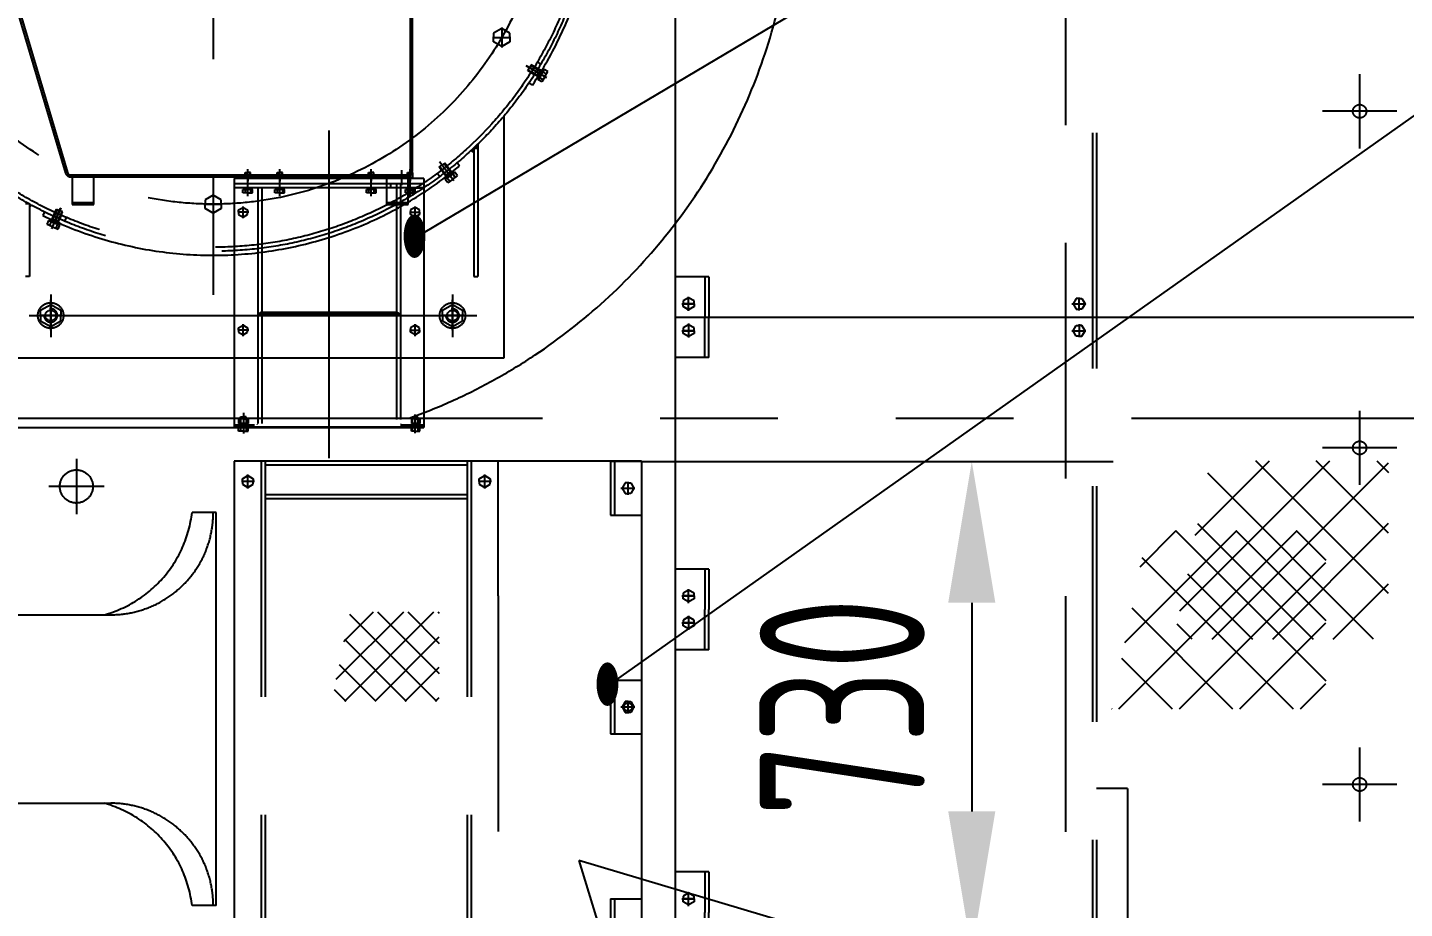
# Model space of a CAD drawing. Header units: millimetres. Extents: x 0 to 29400, y -802 to 20790.
# Drawn here: x 13752 to 15798, y 10328 to 11636 of the extents above; entities that cross this region are included whole.
import ezdxf
from ezdxf.enums import TextEntityAlignment as Align

# ---------------------------------------------------------------- set-up
doc = ezdxf.new("R2010")
doc.units = ezdxf.units.MM
doc.header["$LTSCALE"] = 700
for name, pattern in [('F', [0.75, 0.5, -0.25]), ('G', [2, 1.25, -0.25, 0.25, -0.25]), ('K', [2.5, 1.25, -0.25, 0.25, -0.25, 0.25, -0.25])]:
    doc.linetypes.add(name, pattern=pattern)
for name, color, linetype in [('01', 7, 'Continuous'), ('02', 1, 'Continuous'), ('04', 2, 'F'), ('05', 4, 'G'), ('07', 6, 'K'), ('08', 1, 'Continuous'), ('11', 3, 'Continuous')]:
    doc.layers.add(name, color=color, linetype=linetype)
doc.styles.get("Standard").update_dxf_attribs({"font": 'isocp', "width": 0.707, "bigfont": 'intecad.shx'})
doc.dimstyles.new('INTE', dxfattribs={"dimscale": 70, "dimtxt": 3.5, "dimasz": 3, "dimexe": 3, "dimexo": 0, "dimgap": 1, "dimtad": 1, "dimdec": 0, "dimdsep": 46, "dimtxsty": 'Standard', "dimcen": 0, "dimclrd": 1, "dimclre": 1, "dimclrt": 3, "dimadec": 0, "dimazin": 0, "dimtfac": 1, "dimtdec": 0, "dimtmove": 0, "dimatfit": 0, "dimfxl": 1, "dimarcsym": 0})

# ---------------------------------------------------------------- blocks, each defined once
blk = doc.blocks.new('*D641')
at = {"layer": '02', "color": 1, "linetype": 'Continuous', "lineweight": -2, "ltscale": 1.166667}
for p, q in [((17799.9, 11633.2), (17799.9, 4089.9)), ((4466.3, 10921.1), (4466.3, 4089.9)), ((17589.9, 4299.9), (4676.3, 4299.9))]:
    blk.add_line(p, q, dxfattribs=at)
at = {"layer": '02', "color": 1, "linetype": 'Continuous', "ltscale": 1.166667}
for points in [[(4676.3, 4334.9), (4676.3, 4264.9), (4466.3, 4299.9)], [(17589.9, 4334.9), (17589.9, 4264.9), (17799.9, 4299.9)]]:
    blk.add_solid(points, dxfattribs=at)
at = {"layer": 'Defpoints', "color": 0, "linetype": 'Continuous', "ltscale": 1.166667}
for p in [(17799.9, 11633.2), (4466.3, 10921.1), (4466.3, 4299.9)]:
    blk.add_point(p, dxfattribs=at)
at = {"layer": '02', "color": 3, "linetype": 'Continuous', "ltscale": 1.166667, "insert": (11133.1, 4492.4), "char_height": 245, "attachment_point": 5}
blk.add_mtext('13334', dxfattribs=at)
blk = doc.blocks.new('werwerwer')
at = {"layer": '07', "color": 6, "linetype": 'K'}
for p, q in [((14323.1, 8743.6), (14323.1, 8788.5)), ((14920, 8743.5), (14920, 8788.5)), ((14303.9, 8765.5), (14943.9, 8765.4)), ((10678.5, 8612.9), (18225.5, 8612.9)), ((10678.5, 8612.9), (18225.5, 8612.9)), ((14361.3, 8552.5), (14361.3, 8470.5)), ((14402.3, 8511.5), (14320.3, 8511.5)), ((14568.9, 8472.9), (14533.1, 8472.9)), ((14568.9, 8472.9), (14552.9, 8472.9)), ((14552.9, 8472.9), (14552.9, 8472.9)), ((14568.9, 7888.9), (14568.9, 8472.9)), ((13967.5, 8320.9), (14412.6, 8320.9)), ((13967.5, 8040.9), (14412.6, 8040.9)), ((14568.9, 7888.9), (14533.1, 7888.9))]:
    blk.add_line(p, q, dxfattribs=at)
for centre, radius in [((14323.1, 8765.5), 19), ((14920, 8765.4), 19), ((14323.1, 8765.5), 8), ((14920, 8765.4), 8), ((14361.3, 8511.5), 24.6)]:
    blk.add_circle(centre, radius, dxfattribs=at)
for centre, radius, start, end in [((14564.5, 9425.9), 863.5, 289.6958, 70.3116), ((14323.1, 8765.5), 10, 189.9983, 99.9983), ((14920, 8765.4), 10, 189.9983, 99.9983), ((14355.4, 8493.5), 178.9, 285.2644, 353.3815), ((14412.6, 8472.9), 152, 270, 0), ((14355.4, 7868.2), 178.9, 6.6185, 74.7356), ((14412.6, 7888.9), 152, 0, 90)]:
    blk.add_arc(centre, radius, start, end, dxfattribs=at)
blk = doc.blocks.new('*D1380')
at = {"layer": '08', "color": 1, "lineweight": -2, "ltscale": 1.166667}
for p, q in [((14664.3, 10991.9), (15364.9, 10991.9)), ((15154.9, 10781.9), (15154.9, 10471.9)), ((15024.1, 10261.9), (15364.9, 10261.9))]:
    blk.add_line(p, q, dxfattribs=at)
at = {"layer": '08', "color": 1, "ltscale": 1.166667}
for points in [[(15119.9, 10781.9), (15189.9, 10781.9), (15154.9, 10991.9)], [(15119.9, 10471.9), (15189.9, 10471.9), (15154.9, 10261.9)]]:
    blk.add_solid(points, dxfattribs=at)
at = {"layer": 'Defpoints', "color": 0, "ltscale": 1.166667}
for p in [(14664.3, 10991.9), (15024.1, 10261.9), (15154.9, 10261.9)]:
    blk.add_point(p, dxfattribs=at)
at = {"layer": '08', "color": 3, "ltscale": 1.166667, "insert": (14962.4, 10626.9), "char_height": 245, "attachment_point": 5, "rotation": 90}
blk.add_mtext('730', dxfattribs=at)
blk = doc.blocks.new('*D1432')
at = {"layer": '08', "color": 1, "lineweight": -2, "ltscale": 1.166667}
for p, q in [((13889.8, 11868.9), (12954.6, 11868.9)), ((13164.6, 11251.9), (13164.6, 11658.9)), ((14059.3, 11041.9), (12954.6, 11041.9))]:
    blk.add_line(p, q, dxfattribs=at)
at = {"layer": '08', "color": 1, "ltscale": 1.166667}
for points in [[(13129.6, 11658.9), (13199.6, 11658.9), (13164.6, 11868.9)], [(13129.6, 11251.9), (13199.6, 11251.9), (13164.6, 11041.9)]]:
    blk.add_solid(points, dxfattribs=at)
at = {"layer": 'Defpoints', "color": 0, "ltscale": 1.166667}
for p in [(13164.6, 11868.9), (13889.8, 11868.9), (14059.3, 11041.9)]:
    blk.add_point(p, dxfattribs=at)
at = {"layer": '08', "color": 3, "ltscale": 1.166667, "insert": (12972.1, 11455.4), "char_height": 245, "attachment_point": 5, "rotation": 90}
blk.add_mtext('827', dxfattribs=at)
blk = doc.blocks.new('wrete')
at = {"layer": '07', "linetype": 'K'}
h = blk.add_hatch(color=6, dxfattribs=at)
h.paths.add_polyline_path([(29474.7, 16633.4), (29468.7, 16633.4, 0.003669), (29474.7, 16639.1)])
h.paths.add_polyline_path([(29468.7, 16626.4), (29465, 16630, 0.002226), (29468.7, 16633.4)])
h = blk.add_hatch(color=6, dxfattribs=at)
h.paths.add_polyline_path([(28808.7, 16550.4), (28802.7, 16550.4), (28802.7, 16553.8, 0.003043)])
h.paths.add_polyline_path([(28812.1, 16548.5), (28808.7, 16546.3), (28808.7, 16550.4, 0.001745)])
at = {"layer": '07', "color": 6, "linetype": 'K'}
for p, q in [((29081.7, 17640.3), (29081.7, 16253)), ((29374.2, 16889.6), (29374.2, 16598.6)), ((29374.2, 16884.6), (29374.2, 16598.6)), ((29377.2, 16884.6), (29377.2, 16598.6)), ((28782.5, 16865), (28862.2, 16596.3)), ((28785.4, 16865.9), (28865.1, 16597.1)), ((29496.5, 16797.6), (29523.7, 16797.6)), ((29510.3, 16810.9), (29498.3, 16804)), ((29498.3, 16804), (29498.3, 16797.6)), ((29498.3, 16791.1), (29498.3, 16797.6)), ((29510.3, 16812.7), (29510.3, 16782.8)), ((29522.3, 16804), (29510.3, 16810.9)), ((29522.3, 16797.6), (29522.3, 16804)), ((29522.3, 16797.6), (29522.3, 16791.1)), ((29510.3, 16784.2), (29498.3, 16791.1)), ((29522.3, 16791.1), (29510.3, 16784.2)), ((29574.9, 16739), (29546.4, 16755.8)), ((29577.1, 16737.7), (29548.7, 16754.5)), ((29549.2, 16748.3), (29551.7, 16752.6)), ((29554.3, 16757), (29551.7, 16752.6)), ((29553.8, 16756.1), (29567.1, 16748.2)), ((29569.3, 16748.1), (29554.3, 16757)), ((29558.5, 16753.3), (29563.7, 16750.3)), ((29563.6, 16750.3), (29558.5, 16753.3)), ((29559, 16754.2), (29564.2, 16751.1)), ((29564.2, 16751.1), (29559, 16754.2)), ((29568.3, 16758), (29563.1, 16761)), ((29564.1, 16739.6), (29549.2, 16748.3)), ((29549.7, 16749.2), (29563, 16741.3)), ((29553.7, 16745.7), (29558.9, 16742.6)), ((29558.9, 16742.6), (29553.7, 16745.7)), ((29554.3, 16746.5), (29559.4, 16743.5)), ((29559.4, 16743.5), (29554.3, 16746.5)), ((29562.5, 16740.5), (29565.1, 16744.8)), ((29562.8, 16737.2), (29566.7, 16743.8)), ((29565, 16735.9), (29562.8, 16737.2)), ((29564.4, 16734.8), (29569, 16742.5)), ((29570, 16731.6), (29564.4, 16734.8)), ((29570.8, 16741.4), (29564.9, 16744.9)), ((29569, 16742.5), (29565, 16735.9)), ((29567.6, 16749.1), (29565.1, 16744.8)), ((29566.4, 16738.2), (29571.9, 16734.9)), ((29570.7, 16750.4), (29566.7, 16743.8)), ((29566.7, 16743.8), (29568.2, 16741.2)), ((29569, 16742.5), (29567.5, 16745.1)), ((29573.5, 16750.1), (29569, 16742.5)), ((29569, 16742.5), (29572.9, 16749.1)), ((29574.5, 16739.2), (29570, 16731.6)), ((29572.9, 16749.1), (29570.7, 16750.4)), ((29571.5, 16746.8), (29577, 16743.5)), ((29579, 16746.9), (29573.5, 16750.1)), ((29574.5, 16739.2), (29579, 16746.9)), ((29555.9, 16727), (29550.7, 16730)), ((29513.7, 16680.9), (29513.7, 16321.1)), ((29465, 16630), (29468.7, 16626.4)), ((29468.7, 16633.4), (29468.7, 16442.4)), ((29468.7, 16633.4), (29474.7, 16633.4)), ((29474.7, 16639.1), (29474.7, 16442.4)), ((29437.6, 16586.5), (29417.9, 16613.1)), ((29439.1, 16584.5), (29419.5, 16611)), ((29425.6, 16611.1), (29421.6, 16608.2)), ((29424.8, 16610.5), (29434, 16598.1)), ((29436, 16597.1), (29425.6, 16611.1)), ((29447.5, 16606.7), (29444, 16611.5)), ((28863.7, 16601.9), (28866.2, 16593.6)), ((28866.2, 16593.6), (28874.4, 16593.6)), ((28869.9, 16593.6), (29369.2, 16593.6)), ((28869.9, 16590.6), (29369.2, 16590.6)), ((28872.2, 16590.6), (28872.2, 16549.6)), ((28904.2, 16590.6), (28872.2, 16590.6)), ((28904.2, 16549.6), (28904.2, 16590.6)), ((29371.2, 16590.6), (29339.2, 16590.6)), ((29339.2, 16590.6), (29339.2, 16549.6)), ((29361.7, 16578.3), (29361.7, 16600.6)), ((29371.2, 16549.6), (29371.2, 16590.6)), ((29418, 16591.1), (29414.5, 16595.9)), ((29417.6, 16605.2), (29421.6, 16608.2)), ((29427.8, 16591.3), (29417.6, 16605.2)), ((29418.4, 16605.8), (29427.6, 16593.3)), ((29420.7, 16601), (29424.3, 16596.1)), ((29424.4, 16595.9), (29420.9, 16600.7)), ((29421.5, 16601.5), (29425.1, 16596.7)), ((29425.2, 16596.5), (29421.6, 16601.3)), ((29425.7, 16589.7), (29432, 16594.2)), ((29427.3, 16587.6), (29425.7, 16589.7)), ((29426.3, 16586.8), (29433.5, 16592.1)), ((29426.8, 16592.7), (29430.8, 16595.7)), ((29433.5, 16592.1), (29427.3, 16587.6)), ((29431.5, 16601.4), (29428, 16606.3)), ((29428.1, 16606.1), (29431.6, 16601.3)), ((29432.3, 16602), (29428.7, 16606.9)), ((29428.9, 16606.7), (29432.4, 16601.9)), ((29429.5, 16589.1), (29433.3, 16584)), ((29434.7, 16590.4), (29430.7, 16595.9)), ((29434.8, 16598.7), (29430.8, 16595.7)), ((29438.2, 16598.7), (29432, 16594.2)), ((29432, 16594.2), (29432.3, 16591.2)), ((29433.5, 16592.1), (29433.2, 16595.1)), ((29440.6, 16597.4), (29433.5, 16592.1)), ((29433.5, 16592.1), (29439.7, 16596.6)), ((29437.3, 16586.9), (29444.4, 16592.2)), ((29437.5, 16595.1), (29441.3, 16589.9)), ((29439.7, 16596.6), (29438.2, 16598.7)), ((29444.4, 16592.2), (29440.6, 16597.4)), ((29430.2, 16581.7), (29426.3, 16586.8)), ((29437.3, 16586.9), (29430.2, 16581.7)), ((28808.7, 16550.4), (28802.7, 16550.4)), ((28808.7, 16550.4), (28808.7, 16442.4)), ((28808.7, 16546.3), (28812.1, 16548.5)), ((28872.2, 16552.6), (28904.2, 16552.6)), ((28872.2, 16549.6), (28904.2, 16549.6)), ((29067.8, 16550.1), (29095, 16550.1)), ((29081.7, 16563.4), (29069.7, 16556.5)), ((29069.7, 16556.5), (29069.7, 16550.1)), ((29069.7, 16543.6), (29069.7, 16550.1)), ((29081.7, 16565.2), (29081.7, 16535.3)), ((29093.7, 16556.5), (29081.7, 16563.4)), ((29093.7, 16550.1), (29093.7, 16556.5)), ((29093.7, 16550.1), (29093.7, 16543.6)), ((29339.2, 16552.6), (29371.2, 16552.6)), ((29339.2, 16549.6), (29371.2, 16549.6)), ((28830.9, 16538.8), (28828.5, 16533.2)), ((28838.5, 16525.4), (28839.6, 16527.8)), ((28839.6, 16527.8), (28846.6, 16524.7)), ((28841.9, 16513.6), (28854.8, 16543.9)), ((28842.1, 16526.8), (28848.8, 16542.6)), ((28842.8, 16528.4), (28847.4, 16526.4)), ((28849.8, 16542.3), (28843.7, 16528)), ((28846.8, 16537.8), (28844.4, 16532.3)), ((28847.7, 16537.4), (28845.3, 16531.9)), ((28855.2, 16544.8), (28845.4, 16521.8)), ((28848.8, 16542.6), (28853.4, 16540.7)), ((28857.1, 16539.1), (28851, 16524.9)), ((28851.2, 16522.6), (28858, 16538.7)), ((28855, 16534.1), (28852.6, 16528.6)), ((28858, 16538.7), (28853.4, 16540.7)), ((28855.9, 16533.7), (28853.5, 16528.2)), ((28863.2, 16530.5), (28860.9, 16525)), ((29081.7, 16536.7), (29069.7, 16543.6)), ((29093.7, 16543.6), (29081.7, 16536.7)), ((28834.9, 16519.9), (28837.4, 16525.8)), ((28843.1, 16516.4), (28834.9, 16519.9)), ((28837.4, 16525.8), (28845.6, 16522.3)), ((28845.6, 16522.3), (28838.5, 16525.4)), ((28841, 16524.2), (28838.5, 16518.4)), ((28843.1, 16516.4), (28851.3, 16512.9)), ((28846.6, 16524.7), (28844.2, 16522.9)), ((28844.8, 16520.4), (28847.5, 16526.6)), ((28845.6, 16522.3), (28848, 16524.1)), ((28853.8, 16518.8), (28845.6, 16522.3)), ((28845.6, 16522.3), (28852.7, 16519.2)), ((28853.7, 16521.6), (28846.6, 16524.7)), ((28852, 16524.5), (28847.4, 16526.4)), ((28850.2, 16520.3), (28847.7, 16514.4)), ((28851.3, 16512.9), (28853.8, 16518.8)), ((28852.7, 16519.2), (28853.7, 16521.6)), ((28808.7, 16442.4), (28802.7, 16442.4)), ((29468.7, 16442.4), (29474.7, 16442.4)), ((28840.4, 16415.7), (28840.4, 16352.5)), ((29437.3, 16415.7), (29437.3, 16352.5)), ((28808.3, 16384.7), (28876.5, 16384.7)), ((28857.2, 16384.7), (28824, 16384.7)), ((28825.4, 16392.5), (28840.4, 16401.1)), ((28825.4, 16384.7), (28825.4, 16392.5)), ((28825.4, 16384.7), (28825.4, 16376.8)), ((28840.4, 16402.9), (28840.4, 16366.8)), ((28840.4, 16401.1), (28855.4, 16392.5)), ((28855.4, 16392.5), (28855.4, 16384.7)), ((28855.4, 16376.8), (28855.4, 16384.7)), ((29405.2, 16384.7), (29473.4, 16384.7)), ((29454.1, 16384.7), (29420.9, 16384.7)), ((29422.3, 16392.5), (29437.3, 16401.1)), ((29422.3, 16384.7), (29422.3, 16392.5)), ((29422.3, 16384.7), (29422.3, 16376.8)), ((29437.3, 16402.9), (29437.3, 16366.8)), ((29437.3, 16401.1), (29452.3, 16392.5)), ((29452.3, 16392.5), (29452.3, 16384.7)), ((29452.3, 16376.8), (29452.3, 16384.7)), ((28825.4, 16376.8), (28840.4, 16368.2)), ((28840.4, 16368.2), (28855.4, 16376.8)), ((29422.3, 16376.8), (29437.3, 16368.2)), ((29437.3, 16368.2), (29452.3, 16376.8)), ((29513.7, 16321.1), (28764.7, 16321.1))]:
    blk.add_line(p, q, dxfattribs=at)
for radius in [565, 559, 495]:
    blk.add_circle((29081.7, 17045.1), radius, dxfattribs=at)
for centre, radius, start, end in [((29081.7, 17045.1), 571, 326.1488, 32.3132), ((29081.7, 17045.1), 571, 243.6868, 309.8512), ((28869.9, 16598.6), 8, 196.5258, 270), ((28869.9, 16598.6), 5, 196.5258, 270), ((29369.2, 16598.6), 8, 270, 360), ((29369.2, 16598.6), 5, 270, 360)]:
    blk.add_arc(centre, radius, start, end, dxfattribs=at)
blk = doc.blocks.new('*U1585')
at = {"layer": '01'}
for p, q in [((0, 8.8), (-8, 4.2)), ((-8, 4.2), (-8, 0)), ((-8, -4.2), (-8, 0)), ((8, 4.2), (0, 8.8)), ((8, 0), (8, 4.2)), ((8, 0), (8, -4.2)), ((0, -8.8), (-8, -4.2)), ((8, -4.2), (0, -8.8))]:
    blk.add_line(p, q, dxfattribs=at)
at = {"layer": '05'}
for p, q in [((-9.9, 0), (9.3, 0)), ((0, -10.6), (0, 10.2))]:
    blk.add_line(p, q, dxfattribs=at)
blk = doc.blocks.new('ewee')
at = {"layer": '02', "linetype": 'Continuous'}
h = blk.add_hatch(dxfattribs=at)
h.set_pattern_fill('ANSI37', color=1, scale=10, style=0)
h.set_pattern_definition([(45, (-14175.882, 6797.382), (-22.4506, 22.4506), []), (135, (-14175.882, 6797.382), (-22.4506, -22.4506), [])])
h.paths.add_polyline_path([(-13610.9, 7498.5), (-13743.4, 7498.5), (-13770.1, 7366.1), (-13610.9, 7366.1)])
at = {"layer": '01'}
for p, q in [((-13915.2, 7722.3), (-13915.2, 6992.3)), ((-13523.2, 7522.3), (-13523.2, 7722.3)), ((-13310.2, 7722.3), (-13310.2, 6992.3)), ((-13903.2, 7696.4), (-13895.2, 7701.1)), ((-13903.2, 7692.3), (-13903.2, 7696.4)), ((-13903.2, 7692.3), (-13903.2, 7688.1)), ((-13895.2, 7701.1), (-13887.2, 7696.4)), ((-13887.2, 7696.4), (-13887.2, 7692.3)), ((-13887.2, 7688.1), (-13887.2, 7692.3)), ((-13551.2, 7696.4), (-13543.2, 7701.1)), ((-13551.2, 7692.3), (-13551.2, 7696.4)), ((-13551.2, 7692.3), (-13551.2, 7688.1)), ((-13543.2, 7701.1), (-13535.2, 7696.4)), ((-13535.2, 7696.4), (-13535.2, 7692.3)), ((-13535.2, 7688.1), (-13535.2, 7692.3)), ((-13903.2, 7688.1), (-13895.2, 7683.5)), ((-13895.2, 7683.5), (-13887.2, 7688.1)), ((-13551.2, 7688.1), (-13543.2, 7683.5)), ((-13543.2, 7683.5), (-13535.2, 7688.1))]:
    blk.add_line(p, q, dxfattribs=at)
at = {"layer": '01', "color": 7, "linetype": 'Continuous'}
for p, q in [((-13310.2, 7722.3), (-13915.2, 7722.3)), ((-13310.2, 6992.3), (-13915.2, 6992.3))]:
    blk.add_line(p, q, dxfattribs=at)
at = {"layer": '04', "color": 2, "linetype": 'F'}
for p, q in [((-13875.2, 7722.3), (-13875.2, 6992.3)), ((-13869.2, 7722.3), (-13869.2, 6992.3)), ((-13569.2, 7716.3), (-13869.2, 7716.3)), ((-13569.2, 7722.3), (-13569.2, 6992.3)), ((-13563.2, 7722.3), (-13563.2, 6992.3)), ((-13477.2, 7722.3), (-13523.2, 7722.3)), ((-13356.2, 7722.3), (-13310.2, 7722.3)), ((-13356.2, 7722.3), (-13356.2, 7642.3)), ((-13350.2, 7722.3), (-13350.2, 7642.3)), ((-13569.2, 7672.3), (-13869.2, 7672.3)), ((-13569.2, 7666.3), (-13869.2, 7666.3)), ((-13356.2, 7642.3), (-13310.2, 7642.3)), ((-13523.2, 7522.3), (-13523.2, 6992.3)), ((-13356.2, 7397.3), (-13310.2, 7397.3)), ((-13356.2, 7397.3), (-13356.2, 7317.3)), ((-13350.2, 7397.3), (-13350.2, 7317.3)), ((-13356.2, 7317.3), (-13310.2, 7317.3)), ((-13356.2, 7072.3), (-13310.2, 7072.3)), ((-13356.2, 7072.3), (-13356.2, 6992.3)), ((-13350.2, 7072.3), (-13350.2, 6992.3)), ((-13875.2, 6992.3), (-13875.2, 6902.3)), ((-13869.2, 6992.3), (-13869.2, 6902.3)), ((-13569.2, 6992.3), (-13569.2, 6902.3)), ((-13563.2, 6992.3), (-13563.2, 6902.3)), ((-13356.2, 6992.3), (-13310.2, 6992.3)), ((-13569.2, 6958.3), (-13869.2, 6958.3)), ((-13569.2, 6952.3), (-13869.2, 6952.3)), ((-13875.2, 6902.3), (-13869.2, 6902.3)), ((-13569.2, 6908.3), (-13869.2, 6908.3)), ((-13869.2, 6902.3), (-13569.2, 6902.3)), ((-13569.2, 6902.3), (-13563.2, 6902.3))]:
    blk.add_line(p, q, dxfattribs=at)
at = {"layer": '04'}
for centre in [(-13330.2, 7357.3), (-13330.2, 7032.3)]:
    blk.add_circle(centre, 6, dxfattribs=at)
at = {"layer": '05'}
for p, q in [((-13885.3, 7692.3), (-13904.6, 7692.3)), ((-13895.2, 7681.7), (-13895.2, 7702.5)), ((-13533.3, 7692.3), (-13552.6, 7692.3)), ((-13543.2, 7681.7), (-13543.2, 7702.5)), ((-13338.7, 7682.3), (-13321.7, 7682.3)), ((-13330.2, 7673.8), (-13330.2, 7690.7)), ((-13330.2, 7348.8), (-13330.2, 7365.7)), ((-13338.7, 7357.3), (-13321.7, 7357.3)), ((-13330.2, 7023.8), (-13330.2, 7040.7)), ((-13338.7, 7032.3), (-13321.7, 7032.3))]:
    blk.add_line(p, q, dxfattribs=at)
at = {"layer": '01', "xscale": -1, "rotation": 270}
for p in [(-13330.2, 7682.3), (-13330.2, 7357.3), (-13330.2, 7032.3)]:
    blk.add_blockref('*U1585', p, dxfattribs=at)
at = {"layer": '01', "rotation": 180}
for p in [(-13895.2, 7012.3), (-13543.2, 7012.3)]:
    blk.add_blockref('*U1585', p, dxfattribs=at)
blk = doc.blocks.new('*U645')
at = {"layer": '01'}
for p, q in [((0, 8.8), (-8, 4.2)), ((-8, 4.2), (-8, 0)), ((-8, -4.2), (-8, 0)), ((8, 4.2), (0, 8.8)), ((8, 0), (8, 4.2)), ((8, 0), (8, -4.2)), ((0, -8.8), (-8, -4.2)), ((8, -4.2), (0, -8.8))]:
    blk.add_line(p, q, dxfattribs=at)
at = {"layer": '05'}
for p, q in [((-9.9, 0), (9.3, 0)), ((0, -10.6), (0, 10.2))]:
    blk.add_line(p, q, dxfattribs=at)
blk = doc.blocks.new('werherwyrt')
at = {"layer": '04', "color": 2, "linetype": 'F'}
for p, q in [((5106.6, 7940.5), (5056.6, 7940.5)), ((5106.6, 7820.5), (5056.6, 7820.5))]:
    blk.add_line(p, q, dxfattribs=at)
at = {"layer": '04', "color": 2, "linetype": 'F', "ltscale": 0.25}
for p, q in [((5100.6, 7940.5), (5100.6, 7880.5)), ((5106.6, 7940.5), (5106.6, 7880.5)), ((5100.6, 7820.5), (5100.6, 7880.5)), ((5106.6, 7820.5), (5106.6, 7880.5))]:
    blk.add_line(p, q, dxfattribs=at)
at = {"layer": '05'}
for p, q in [((5085.1, 7900.5), (5068.1, 7900.5)), ((5076.6, 7892), (5076.6, 7908.9)), ((5085.1, 7860.5), (5068.1, 7860.5)), ((5076.6, 7868.9), (5076.6, 7852))]:
    blk.add_line(p, q, dxfattribs=at)
at = {"layer": '01'}
blk.add_blockref('*U645', (5076.6, 7900.5), dxfattribs=at)
at = {"layer": '01', "xscale": -1, "rotation": 180}
blk.add_blockref('*U645', (5076.6, 7860.5), dxfattribs=at)
blk = doc.blocks.new('*U1536')
at = {"layer": '01'}
for p, q in [((0, 8.8), (-8, 4.2)), ((-8, 4.2), (-8, 0)), ((-8, -4.2), (-8, 0)), ((8, 4.2), (0, 8.8)), ((8, 0), (8, 4.2)), ((8, 0), (8, -4.2)), ((0, -8.8), (-8, -4.2)), ((8, -4.2), (0, -8.8))]:
    blk.add_line(p, q, dxfattribs=at)
at = {"layer": '05'}
for p, q in [((-9.9, 0), (9.3, 0)), ((0, -10.6), (0, 10.2))]:
    blk.add_line(p, q, dxfattribs=at)
blk = doc.blocks.new('etfett')
at = {"layer": '02', "linetype": 'Continuous'}
h = blk.add_hatch(dxfattribs=at)
h.set_pattern_fill('ANSI37', color=1, scale=20, style=0)
h.set_pattern_definition([(45, (17164.22, 26065.02), (-44.9013, 44.9013), []), (135, (17164.22, 26065.02), (-44.9013, -44.9013), [])])
h.paths.add_polyline_path([(18294.1, 27467.2), (18029.3, 27467.2), (17975.7, 27202.5), (18294.1, 27202.5)])
at = {"layer": '01'}
for p, q in [((17327.7, 29469.5), (17327.7, 26840)), ((17327.7, 27784), (18707.7, 27784))]:
    blk.add_line(p, q, dxfattribs=at)
at = {"layer": '04', "color": 2, "linetype": 'F'}
for p, q in [((17947.7, 30683), (17947.7, 26840)), ((17953.7, 30683), (17953.7, 26840)), ((17999.7, 27084), (17953.7, 27084)), ((17999.7, 27084), (17999.7, 26884))]:
    blk.add_line(p, q, dxfattribs=at)
at = {"layer": '04'}
blk.add_line((17907.7, 29469.5), (17907.7, 26840), dxfattribs=at)
for centre in [(18344.5, 28090), (18344.5, 27590), (18344.5, 27090)]:
    blk.add_circle(centre, 10, dxfattribs=at)
at = {"layer": '05'}
for p, q in [((18344.5, 28145), (18344.5, 28035)), ((18399.5, 28090), (18289.5, 28090)), ((18344.5, 27645), (18344.5, 27535)), ((18399.5, 27590), (18289.5, 27590)), ((18344.5, 27145), (18344.5, 27035)), ((18399.5, 27090), (18289.5, 27090))]:
    blk.add_line(p, q, dxfattribs=at)
at = {"layer": '01', "xscale": -1, "rotation": 270}
blk.add_blockref('*U1536', (17927.7, 27804), dxfattribs=at)
at = {"layer": '01', "rotation": 270}
blk.add_blockref('*U1536', (17927.7, 27764), dxfattribs=at)
at = {"layer": '11'}
for p in [(12271.1, 19903.6), (12271.1, 19469.5), (12271.1, 19019.5)]:
    blk.add_blockref('werherwyrt', p, dxfattribs=at)
blk = doc.blocks.new('*U1567')
at = {"layer": '01'}
for p, q in [((0, 7.2), (-6.5, 3.4)), ((-6.5, 3.4), (-6.5, 0)), ((-6.5, -3.4), (-6.5, 0)), ((6.5, 3.4), (0, 7.2)), ((6.5, 0), (6.5, 3.4)), ((6.5, 0), (6.5, -3.4)), ((0, -7.2), (-6.5, -3.4)), ((6.5, -3.4), (0, -7.2))]:
    blk.add_line(p, q, dxfattribs=at)
at = {"layer": '05'}
for p, q in [((-8.4, 0), (7.8, 0)), ((0, -9), (0, 8.6))]:
    blk.add_line(p, q, dxfattribs=at)
blk = doc.blocks.new('WERGH')
at = {"layer": '04', "linetype": 'F'}
for points in [[(30628.1, 9657), (30628.1, 9660), (30623.1, 9657)], [(30835.1, 9657), (30830.1, 9660), (30830.1, 9657)], [(30623.1, 9493), (30620.8, 9493), (30623.1, 9497)], [(30837.9, 9493), (30835.1, 9493), (30835.1, 9496.3)]]:
    blk.add_hatch(color=2, dxfattribs=at).paths.add_polyline_path(points)
at = {"layer": '01'}
for p, q in [((30604.1, 9868), (30608.1, 9868)), ((30604.1, 9859), (30604.1, 9868)), ((30612.1, 9868), (30608.1, 9868)), ((30612.1, 9859), (30612.1, 9868)), ((30651.6, 9868), (30655.6, 9868)), ((30651.6, 9859), (30651.6, 9868)), ((30659.6, 9868), (30655.6, 9868)), ((30659.6, 9859), (30659.6, 9868)), ((30787.6, 9859), (30787.6, 9868)), ((30787.6, 9868), (30791.6, 9868)), ((30795.6, 9868), (30791.6, 9868)), ((30795.6, 9859), (30795.6, 9868)), ((30845.6, 9859), (30845.6, 9868)), ((30845.6, 9868), (30849.6, 9868)), ((30853.6, 9868), (30849.6, 9868)), ((30853.6, 9859), (30853.6, 9868)), ((30600.9, 9842.9), (30608.1, 9842.9)), ((30600.9, 9837.6), (30600.9, 9842.9)), ((30608.1, 9845), (30602, 9845)), ((30602, 9845), (30602, 9842.9)), ((30602, 9842.9), (30608.1, 9842.9)), ((30604.1, 9842.9), (30604.1, 9837.6)), ((30608.1, 9845), (30606.9, 9842.9)), ((30608.1, 9845), (30614.3, 9845)), ((30608.1, 9842.9), (30609.3, 9845)), ((30614.3, 9842.9), (30608.1, 9842.9)), ((30615.3, 9842.9), (30608.1, 9842.9)), ((30612.1, 9842.9), (30612.1, 9837.6)), ((30614.3, 9845), (30614.3, 9842.9)), ((30615.3, 9837.6), (30615.3, 9842.9)), ((30648.4, 9842.9), (30655.6, 9842.9)), ((30648.4, 9837.6), (30648.4, 9842.9)), ((30655.6, 9845), (30649.5, 9845)), ((30649.5, 9845), (30649.5, 9842.9)), ((30649.5, 9842.9), (30655.6, 9842.9)), ((30651.6, 9842.9), (30651.6, 9837.6)), ((30655.6, 9842.9), (30654.4, 9845)), ((30655.6, 9845), (30661.8, 9845)), ((30655.6, 9845), (30656.8, 9842.9)), ((30662.8, 9842.9), (30655.6, 9842.9)), ((30661.8, 9842.9), (30655.6, 9842.9)), ((30659.6, 9842.9), (30659.6, 9837.6)), ((30661.8, 9845), (30661.8, 9842.9)), ((30662.8, 9837.6), (30662.8, 9842.9)), ((30784.4, 9837.6), (30784.4, 9842.9)), ((30784.4, 9842.9), (30791.6, 9842.9)), ((30791.6, 9845), (30785.5, 9845)), ((30785.5, 9845), (30785.5, 9842.9)), ((30785.5, 9842.9), (30791.6, 9842.9)), ((30787.6, 9842.9), (30787.6, 9837.6)), ((30791.6, 9842.9), (30790.4, 9845)), ((30791.6, 9845), (30797.8, 9845)), ((30791.6, 9845), (30792.8, 9842.9)), ((30797.8, 9842.9), (30791.6, 9842.9)), ((30798.8, 9842.9), (30791.6, 9842.9)), ((30795.6, 9842.9), (30795.6, 9837.6)), ((30797.8, 9845), (30797.8, 9842.9)), ((30798.8, 9837.6), (30798.8, 9842.9)), ((30842.4, 9837.6), (30842.4, 9842.9)), ((30842.4, 9842.9), (30849.6, 9842.9)), ((30849.6, 9845), (30843.5, 9845)), ((30843.5, 9845), (30843.5, 9842.9)), ((30843.5, 9842.9), (30849.6, 9842.9)), ((30845.6, 9842.9), (30845.6, 9837.6)), ((30849.6, 9842.9), (30848.4, 9845)), ((30849.6, 9845), (30850.8, 9842.9)), ((30849.6, 9845), (30855.8, 9845)), ((30856.8, 9842.9), (30849.6, 9842.9)), ((30855.8, 9842.9), (30849.6, 9842.9)), ((30853.6, 9842.9), (30853.6, 9837.6)), ((30855.8, 9845), (30855.8, 9842.9)), ((30856.8, 9837.6), (30856.8, 9842.9)), ((30869.6, 9851), (30869.6, 9845)), ((30608.1, 9837.6), (30600.9, 9837.6)), ((30608.1, 9837.6), (30615.3, 9837.6)), ((30655.6, 9837.6), (30648.4, 9837.6)), ((30655.6, 9837.6), (30662.8, 9837.6)), ((30791.6, 9837.6), (30784.4, 9837.6)), ((30791.6, 9837.6), (30798.8, 9837.6)), ((30849.6, 9837.6), (30842.4, 9837.6)), ((30849.6, 9837.6), (30856.8, 9837.6)), ((30594.4, 9489), (30601.6, 9489)), ((30594.4, 9483.7), (30594.4, 9489)), ((30601.6, 9483.7), (30594.4, 9483.7)), ((30597.6, 9489), (30597.6, 9483.7)), ((30608.8, 9489), (30601.6, 9489)), ((30601.6, 9483.7), (30608.8, 9483.7)), ((30605.6, 9489), (30605.6, 9483.7)), ((30608.8, 9483.7), (30608.8, 9489)), ((30851.4, 9489), (30856.6, 9489)), ((30851.4, 9483.7), (30851.4, 9489)), ((30856.6, 9483.7), (30851.4, 9483.7)), ((30852.6, 9489), (30852.6, 9483.7)), ((30863.8, 9489), (30856.6, 9489)), ((30856.6, 9483.7), (30863.8, 9483.7)), ((30860.6, 9489), (30860.6, 9483.7)), ((30863.8, 9483.7), (30863.8, 9489))]:
    blk.add_line(p, q, dxfattribs=at)
at = {"layer": '01', "color": 7, "linetype": 'Continuous'}
for p, q in [((30869.6, 9859), (30588.1, 9859)), ((30588.1, 9859), (30588.1, 9489)), ((30869.6, 9851), (30588.1, 9851)), ((30869.6, 9851), (30588.1, 9851)), ((30869.6, 9845), (30588.1, 9845)), ((30869.6, 9859), (30869.6, 9851)), ((30869.6, 9851), (30869.6, 9489)), ((30588.1, 9489), (30869.6, 9489))]:
    blk.add_line(p, q, dxfattribs=at)
at = {"layer": '02'}
for p, q in [((30605.1, 9868), (30605.1, 9859)), ((30611.1, 9868), (30611.1, 9859)), ((30652.6, 9868), (30652.6, 9859)), ((30658.6, 9868), (30658.6, 9859)), ((30788.6, 9868), (30788.6, 9859)), ((30794.6, 9868), (30794.6, 9859)), ((30846.6, 9868), (30846.6, 9859)), ((30852.6, 9868), (30852.6, 9859))]:
    blk.add_line(p, q, dxfattribs=at)
at = {"layer": '04', "color": 2, "linetype": 'F'}
for p, q in [((30623.1, 9845), (30623.1, 9490)), ((30629.1, 9845), (30629.1, 9490)), ((30820.6, 9845), (30820.6, 9851)), ((30829.1, 9851), (30829.1, 9490)), ((30835.1, 9851), (30835.1, 9490)), ((30845.1, 9845), (30869.6, 9845)), ((30628.1, 9660), (30623.1, 9657)), ((30835.1, 9657), (30623.1, 9657)), ((30830.1, 9660), (30628.1, 9660)), ((30830.1, 9660), (30835.1, 9657)), ((30588.1, 9493), (30618.1, 9493)), ((30594.4, 9501.9), (30594.4, 9495.1)), ((30601.6, 9501.9), (30594.4, 9501.9)), ((30594.4, 9495.1), (30601.6, 9495.1)), ((30601.6, 9495.1), (30595.5, 9495.1)), ((30595.5, 9495.1), (30595.5, 9493)), ((30595.5, 9493), (30601.6, 9493)), ((30597.6, 9505), (30601.6, 9505)), ((30597.6, 9501.9), (30597.6, 9505)), ((30597.6, 9501.9), (30597.6, 9495.1)), ((30598.6, 9505), (30598.6, 9501.9)), ((30601.6, 9495.1), (30600.4, 9493)), ((30605.6, 9505), (30601.6, 9505)), ((30601.6, 9501.9), (30608.8, 9501.9)), ((30601.6, 9497.2), (30601.6, 9490.9)), ((30608.8, 9495.1), (30601.6, 9495.1)), ((30601.6, 9495.1), (30607.8, 9495.1)), ((30601.6, 9493), (30602.8, 9495.1)), ((30607.8, 9493), (30601.6, 9493)), ((30604.6, 9505), (30604.6, 9501.9)), ((30605.6, 9501.9), (30605.6, 9505)), ((30605.6, 9501.9), (30605.6, 9495.1)), ((30607.8, 9495.1), (30607.8, 9493)), ((30608.8, 9501.9), (30608.8, 9495.1)), ((30835.1, 9493), (30869.6, 9493)), ((30856.6, 9501.9), (30851.4, 9501.9)), ((30851.4, 9501.9), (30851.4, 9495.1)), ((30851.4, 9495.1), (30856.6, 9495.1)), ((30856.6, 9495.1), (30852.5, 9495.1)), ((30852.5, 9495.1), (30852.5, 9493)), ((30852.5, 9493), (30856.6, 9493)), ((30852.6, 9505), (30856.6, 9505)), ((30852.6, 9501.9), (30852.6, 9505)), ((30852.6, 9501.9), (30852.6, 9495.1)), ((30853.6, 9505), (30853.6, 9501.9)), ((30856.6, 9493), (30855.4, 9495.1)), ((30860.6, 9505), (30856.6, 9505)), ((30856.6, 9502.9), (30856.6, 9494)), ((30856.6, 9501.9), (30863.8, 9501.9)), ((30856.6, 9495.1), (30862.8, 9495.1)), ((30856.6, 9495.1), (30857.8, 9493)), ((30863.8, 9495.1), (30856.6, 9495.1)), ((30862.8, 9493), (30856.6, 9493)), ((30859.6, 9505), (30859.6, 9501.9)), ((30860.6, 9501.9), (30860.6, 9505)), ((30860.6, 9501.9), (30860.6, 9495.1)), ((30862.8, 9495.1), (30862.8, 9493)), ((30863.8, 9501.9), (30863.8, 9495.1)), ((30588.1, 9490), (30869.6, 9490))]:
    blk.add_line(p, q, dxfattribs=at)
at = {"layer": '05', "color": 142, "linetype": 'G'}
blk.add_line((30728.9, 9443.6), (30728.9, 9930.2), dxfattribs=at)
at = {"layer": '05'}
for p, q in [((30608.1, 9832.8), (30608.1, 9872.8)), ((30608.1, 9861.5), (30608.1, 9855.2)), ((30655.6, 9832.8), (30655.6, 9872.8)), ((30655.6, 9861.5), (30655.6, 9855.2)), ((30791.6, 9832.8), (30791.6, 9872.8)), ((30791.6, 9861.5), (30791.6, 9855.2)), ((30849.6, 9832.8), (30849.6, 9872.8)), ((30849.6, 9861.5), (30849.6, 9855.2)), ((30601.6, 9510.8), (30601.6, 9480.2)), ((30856.6, 9480.6), (30856.6, 9508.5)), ((30856.6, 9497.2), (30856.6, 9490.9))]:
    blk.add_line(p, q, dxfattribs=at)
at = {"layer": '01', "xscale": -1}
for p in [(30601.1, 9809), (30601.1, 9634)]:
    blk.add_blockref('*U1567', p, dxfattribs=at)
at = {"layer": '01'}
for p in [(30856.6, 9809), (30856.6, 9634)]:
    blk.add_blockref('*U1567', p, dxfattribs=at)

msp = doc.modelspace()

# ---------------------------------------------------------------- hatches: boundary and pattern name
at = {"layer": '02', "linetype": 'Continuous', "ltscale": 1.166667}
h = msp.add_hatch(dxfattribs=at)
h.set_pattern_fill('ANSI37', color=1, scale=20, style=0)
h.set_pattern_definition([(45, (14644.05, 9590.48), (-44.9013, 44.9013), []), (135, (14644.05, 9590.48), (-44.9013, -44.9013), [])])
h.paths.add_polyline_path([(15773.9, 10992.6), (15509.1, 10992.6), (15455.6, 10728), (15773.9, 10728)])

# ---------------------------------------------------------------- linework, layer by layer
at = {"layer": '02', "ltscale": 1.166667}
for p, q in [((14613.7, 10657.8), (19046.6, 13793.9)), ((14327.1, 11323.3), (18274.8, 13668.1))]:
    msp.add_line(p, q, dxfattribs=at)

# ---------------------------------------------------------------- block references
at = {"layer": '01', "ltscale": 1.166667}
for name, p in [('etfett', (-2613.4, -16578.1)), ('ewee', (27974.5, 3269.7))]:
    msp.add_blockref(name, p, dxfattribs=at)
at = {"layer": '02', "ltscale": 1.166667}
msp.add_blockref('wrete', (-15053.7, -5176.1), dxfattribs=at)
at = {"layer": '11', "color": 3, "linetype": 'Continuous', "ltscale": 1.166667}
msp.add_blockref('werwerwer', (-536.5, 2443.1), dxfattribs=at)
at = {"layer": '11', "ltscale": 1.166667}
msp.add_blockref('WERGH', (-16528.8, 1553), dxfattribs=at)

# ---------------------------------------------------------------- texts
at = {"layer": '02', "ltscale": 1.166667, "width": 0.605172}
for p, p2 in [((14309.1, 11293.3), (14345.1, 11293.3)), ((14595.7, 10627.8), (14631.7, 10627.8))]:
    msp.add_text('●', height=60, dxfattribs=at).set_placement(p, p2, align=Align.FIT)

# ---------------------------------------------------------------- dimensions: what is measured, and where the dimension line sits
at = {"layer": '02', "color": 1, "linetype": 'Continuous', "ltscale": 1.166667}
dim = msp.add_linear_dim(base=(4466.3, 4299.9), p1=(17799.9, 11633.2), p2=(4466.3, 10921.1), dimstyle='INTE', dxfattribs=at)
dim.commit()
dim.dimension.update_dxf_attribs({"geometry": '*D641', "text_midpoint": (11133.1, 4492.4)})
at = {"layer": '08', "ltscale": 1.166667}
dim = msp.add_linear_dim(base=(13164.6, 11868.9), p1=(14059.3, 11041.9), p2=(13889.8, 11868.9), angle=90, dimstyle='INTE', dxfattribs=at)
dim.commit()
dim.dimension.update_dxf_attribs({"geometry": '*D1432', "text_midpoint": (13164.6, 11455.4), "dimtype": 160})
dim = msp.add_linear_dim(base=(15154.9, 10261.9), p1=(14664.3, 10991.9), p2=(15024.1, 10261.9), angle=90, dimstyle='INTE', dxfattribs=at)
dim.commit()
dim.dimension.update_dxf_attribs({"geometry": '*D1380', "text_midpoint": (14962.4, 10626.9)})

# ---------------------------------------------------------------- leaders
at = {"layer": '01', "ltscale": 1.166667, "annotation_type": 0, "has_hookline": 1, "hookline_direction": 1, "text_width": 29.7}
msp.add_leader([(15334.3, 10171.9), (14571.2, 10398.8), (14745.8, 9832), (14470.7, 7348.9), (14260.7, 7348.9)], dimstyle='INTE', dxfattribs=at)

doc.saveas('drawing.dxf')
